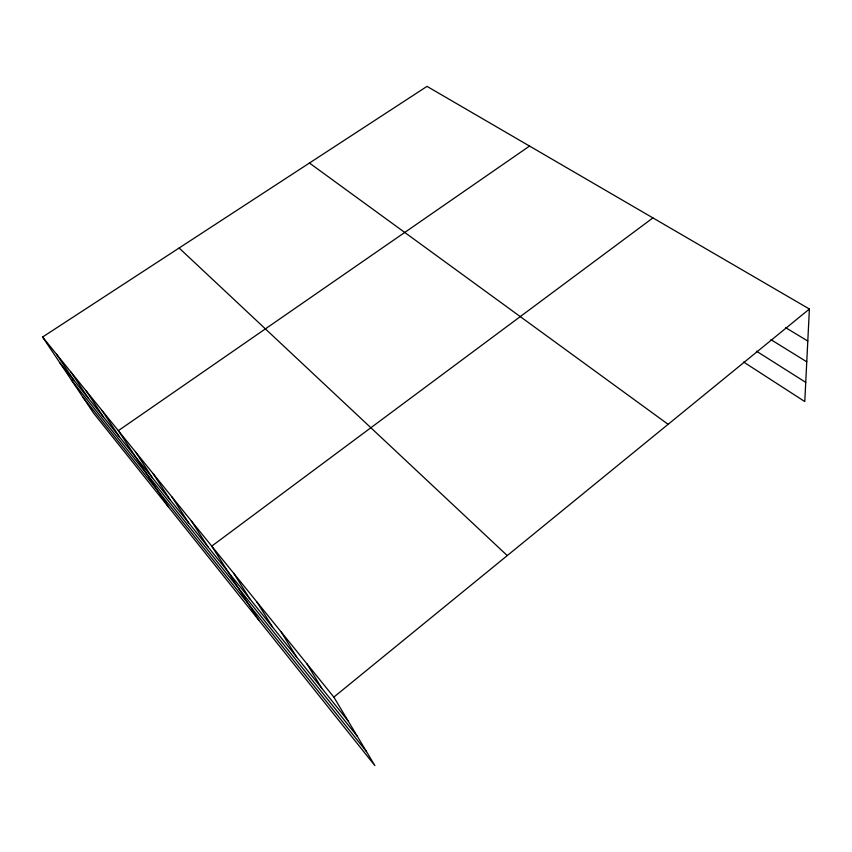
<?xml version="1.0" encoding="UTF-8"?>
<svg xmlns="http://www.w3.org/2000/svg" width="852" height="852" viewBox="0 0 852 852"><rect width="100%" height="100%" fill="white"/><g stroke="black" fill="none" stroke-linecap="round" stroke-linejoin="round"><path stroke-width="1.28" d="M42.6 337.019L333.846 697.106L374.88 765.628L93.55 413.071L42.6 337.019L427.022 86.371L809.4 309.02L804.778 401.558L743.604 362.025M333.846 697.106L809.4 309.02M652.93 217.91L211.733 546.132L258.859 620.235M529.539 146.065L118.343 430.654L168.249 506.684M785.704 327.7L807.803 341.045M770.943 339.65L806.759 361.812M756.469 351.184L805.736 382.367M309.446 163.03L668.117 424.317M179.112 248.017L507.26 555.589M60.066 363.101L348.18 721.037M71.483 380.141L357.403 736.437M82.868 397.117L366.466 751.581M56.583 354.304L74.028 380.439M71.11 372.271L88.523 398.448M86.222 390.951L103.582 417.16M101.952 410.398L119.237 436.607M135.425 451.784L152.508 477.94M153.254 473.829L170.198 499.922M171.88 496.854L188.654 522.851M191.349 520.934L207.931 546.792M233.757 573.353L249.806 598.818M256.889 601.949L272.597 627.136M281.213 632.024L296.528 656.871M306.827 663.697L321.694 688.128"/></g></svg>
